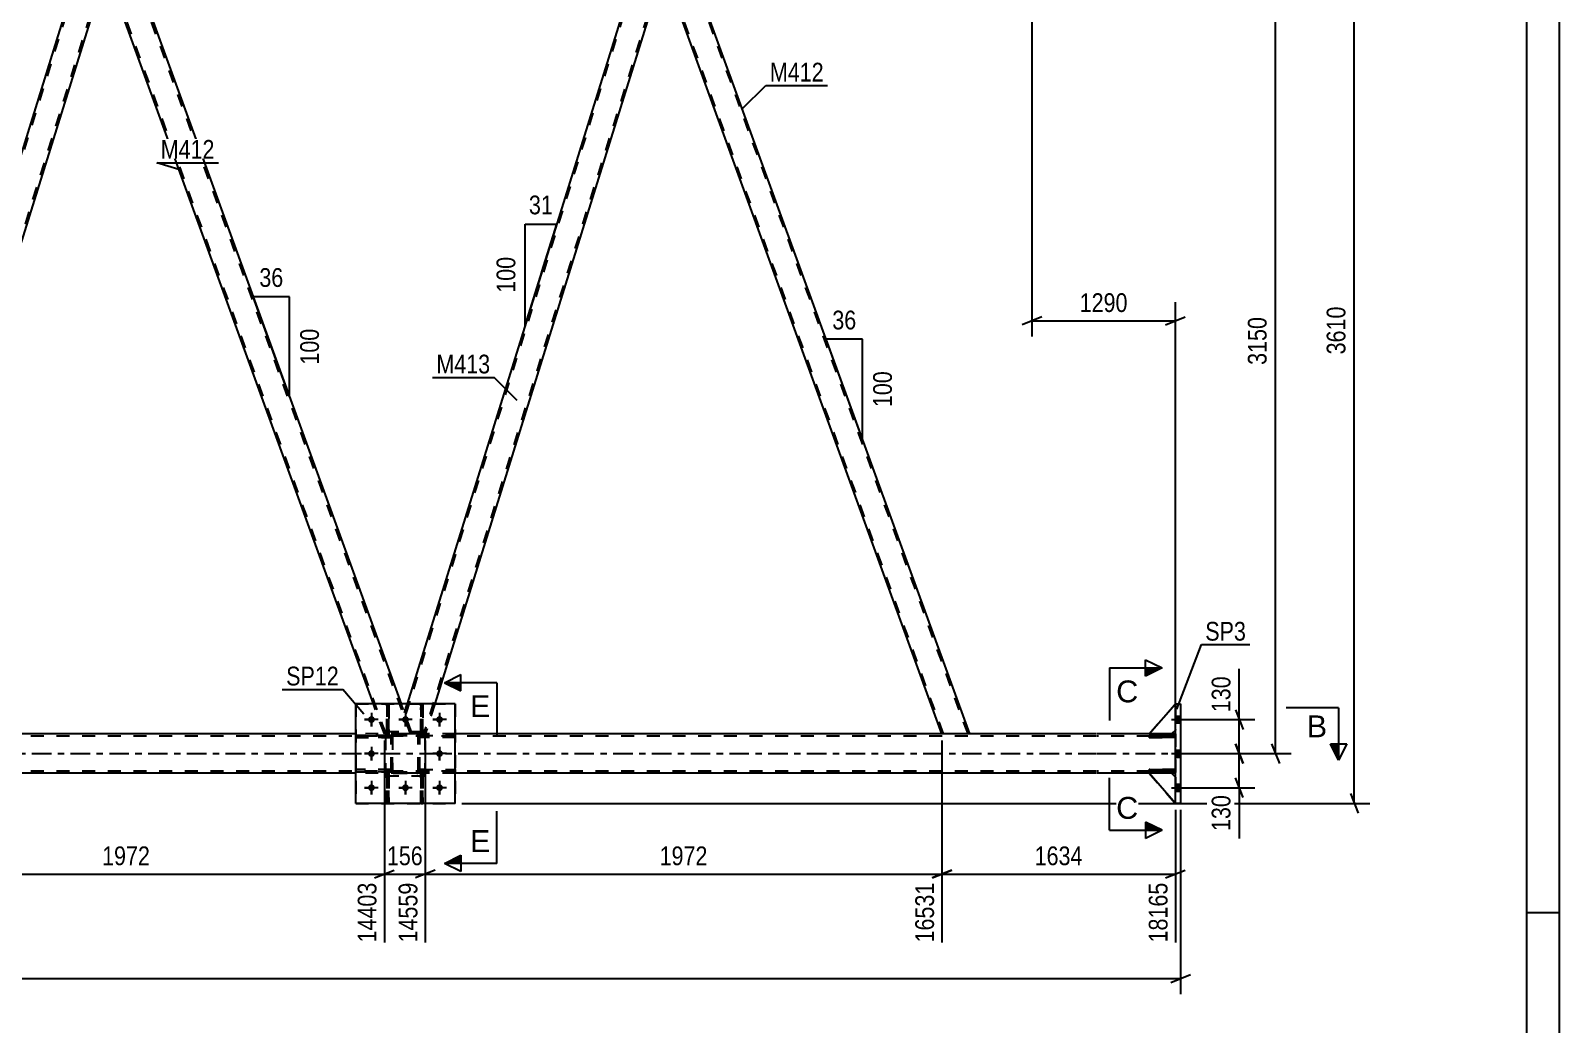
# Model space of a CAD drawing. Header units: millimetres. Extents: x 0 to 841, y 0 to 594.
# Drawn here: x 607.5 to 841, y 281 to 432.6 of the extents above; entities that cross this region are included whole.
import ezdxf

# ---------------------------------------------------------------- set-up
doc = ezdxf.new("R2010")
doc.units = ezdxf.units.MM
doc.linetypes.add('DXK_LINE_DOT2', pattern=[3.9198, 1.9599, -1.9599])
doc.linetypes.add('DXK_LINE_DOT3', pattern=[5.9187, 2.979, -0.9799, 0.9799, -0.9799])
doc.styles.add('Arial', font='ARIAL.TTF', dxfattribs={"height": 0.2})
doc.styles.add('Arial Narrow', font='ARIALN.TTF', dxfattribs={"height": 0.2})

# ---------------------------------------------------------------- blocks, each defined once
blk = doc.blocks.new('Unknown-232924980-1133')
at = {"color": 5, "linetype": 'Continuous'}
for p, q in [((841, 0), (841, 594)), ((836, 5), (836, 589)), ((841, 298), (836, 298))]:
    blk.add_line(p, q, dxfattribs=at)
blk = doc.blocks.new('Part-232924980-2640 - 2334')
at = {"color": 7, "linetype": 'DXK_LINE_DOT2'}
for p, q in [((661.78, 318.88), (661.78, 325.68)), ((661.78, 325.68), (667.78, 325.68)), ((667.78, 318.88), (667.78, 325.68)), ((661.78, 318.88), (667.78, 318.88))]:
    blk.add_line(p, q, dxfattribs=at)
blk = doc.blocks.new('Bolt-232924980-2337 - 2334')
at = {"linetype": 'Continuous'}
for points in [[(783.15, 326.96), (783.15, 328), (782.35, 328), (782.35, 326.96)], [(783.15, 326.96), (783.15, 328), (782.35, 328), (782.35, 326.96)], [(783.15, 326.96), (783.15, 328), (782.35, 328), (782.35, 326.96)], [(783.15, 321.76), (783.15, 322.8), (782.35, 322.8), (782.35, 321.76)], [(783.15, 321.76), (783.15, 322.8), (782.35, 322.8), (782.35, 321.76)], [(783.15, 316.56), (783.15, 317.6), (782.35, 317.6), (782.35, 316.56)], [(783.15, 316.56), (783.15, 317.6), (782.35, 317.6), (782.35, 316.56)], [(783.15, 316.56), (783.15, 317.6), (782.35, 317.6), (782.35, 316.56)]]:
    blk.add_hatch(color=1, dxfattribs=at).paths.add_polyline_path(points)
at = {"color": 1, "linetype": 'Continuous'}
for p, q in [((781.75, 327.48), (785.95, 327.48)), ((781.75, 327.48), (785.95, 327.48)), ((781.75, 327.48), (785.95, 327.48)), ((782.35, 328), (783.15, 328)), ((782.35, 328), (783.15, 328)), ((782.35, 328), (783.15, 328)), ((782.35, 326.96), (783.15, 326.96)), ((782.35, 326.96), (783.15, 326.96)), ((782.35, 326.96), (783.15, 326.96)), ((781.75, 322.28), (785.95, 322.28)), ((781.75, 322.28), (785.95, 322.28)), ((782.35, 322.8), (783.15, 322.8)), ((782.35, 322.8), (783.15, 322.8)), ((782.35, 321.76), (783.15, 321.76)), ((782.35, 321.76), (783.15, 321.76)), ((782.35, 317.6), (783.15, 317.6)), ((782.35, 317.6), (783.15, 317.6)), ((782.35, 317.6), (783.15, 317.6)), ((781.75, 317.08), (785.95, 317.08)), ((781.75, 317.08), (785.95, 317.08)), ((781.75, 317.08), (785.95, 317.08)), ((782.35, 316.56), (783.15, 316.56)), ((782.35, 316.56), (783.15, 316.56)), ((782.35, 316.56), (783.15, 316.56))]:
    blk.add_line(p, q, dxfattribs=at)
blk = doc.blocks.new('Part-232924980-2530 - 2334')
at = {"color": 7, "linetype": 'DXK_LINE_DOT2'}
for p, q in [((782.35, 325.04), (778.35, 325.04)), ((778.35, 325.04), (778.35, 324.72)), ((778.35, 324.72), (782.35, 324.72)), ((781.75, 324.72), (781.75, 325.04)), ((782.35, 324.72), (782.35, 325.04))]:
    blk.add_line(p, q, dxfattribs=at)
blk = doc.blocks.new('Part-232924980-2482 - 2334')
at = {"color": 2, "linetype": 'Continuous'}
for p, q in [((672.38, 329.88), (657.18, 329.88)), ((657.18, 314.68), (657.18, 329.88)), ((672.38, 314.68), (672.38, 329.88)), ((672.38, 314.68), (657.18, 314.68))]:
    blk.add_line(p, q, dxfattribs=at)
blk = doc.blocks.new('Part-232924980-2483 - 2334')
at = {"color": 7, "linetype": 'DXK_LINE_DOT2'}
for p, q in [((657.18, 329.88), (672.38, 329.88)), ((657.18, 329.88), (657.18, 314.68)), ((672.38, 329.88), (672.38, 314.68)), ((657.18, 314.68), (672.38, 314.68))]:
    blk.add_line(p, q, dxfattribs=at)
blk = doc.blocks.new('Part-232924980-2422 - 2334')
at = {"color": 7, "linetype": 'DXK_LINE_DOT2'}
for p, q in [((770.25, 324.96), (98.71, 324.96)), ((672.38, 325.28), (657.18, 325.28)), ((782.35, 324.96), (770.35, 324.96)), ((781.75, 325.28), (778.35, 325.28)), ((782.35, 325.28), (782.35, 319.28)), ((770.25, 319.6), (98.71, 319.6)), ((672.38, 319.28), (657.18, 319.28)), ((782.35, 319.6), (770.35, 319.6)), ((781.75, 319.28), (778.35, 319.28))]:
    blk.add_line(p, q, dxfattribs=at)
at = {"color": 2, "linetype": 'Continuous'}
for p, q in [((657.18, 325.28), (502.11, 325.28)), ((770.25, 325.28), (672.38, 325.28)), ((778.35, 325.28), (770.35, 325.28)), ((782.35, 325.28), (781.75, 325.28)), ((657.18, 319.28), (502.11, 319.28)), ((770.25, 319.28), (672.38, 319.28)), ((778.35, 319.28), (770.35, 319.28)), ((782.35, 319.28), (781.75, 319.28))]:
    blk.add_line(p, q, dxfattribs=at)
at = {"color": 7, "linetype": 'DXK_LINE_DOT3'}
for p, q in [((98.71, 322.28), (770.25, 322.28)), ((770.35, 322.28), (782.35, 322.28))]:
    blk.add_line(p, q, dxfattribs=at)
blk = doc.blocks.new('Part-232924980-2423 - 2334')
at = {"color": 2, "linetype": 'Continuous'}
for p, q in [((778.35, 325.28), (782.35, 329.88)), ((781.75, 325.28), (778.35, 325.28)), ((782.35, 325.88), (781.75, 325.28))]:
    blk.add_line(p, q, dxfattribs=at)
at = {"color": 7, "linetype": 'DXK_LINE_DOT2'}
blk.add_line((782.35, 325.88), (782.35, 329.88), dxfattribs=at)
blk = doc.blocks.new('Part-232924980-2359 - 2334')
at = {"color": 7, "linetype": 'DXK_LINE_DOT2'}
for p, q in [((661.91, 319.52), (661.91, 319.52)), ((661.91, 319.52), (661.91, 318.92)), ((661.91, 314.68), (661.91, 319.52)), ((661.91, 319.52), (662.23, 319.52)), ((661.91, 318.92), (661.91, 314.68)), ((661.91, 318.92), (662.23, 318.92)), ((662.23, 318.92), (662.23, 319.52)), ((662.23, 319.52), (662.23, 314.68)), ((662.23, 314.68), (662.23, 318.92)), ((661.91, 314.68), (662.23, 314.68))]:
    blk.add_line(p, q, dxfattribs=at)
blk = doc.blocks.new('Part-232924980-2361 - 2334')
at = {"color": 7, "linetype": 'DXK_LINE_DOT2'}
for p, q in [((667.43, 319.52), (667.11, 319.52)), ((667.11, 318.92), (667.11, 319.52)), ((667.11, 314.68), (667.11, 319.52)), ((667.43, 318.92), (667.11, 318.92)), ((667.11, 314.68), (667.11, 318.92)), ((667.43, 319.52), (667.43, 319.52)), ((667.43, 319.52), (667.43, 318.92)), ((667.43, 314.68), (667.43, 319.52)), ((667.43, 318.92), (667.43, 314.68)), ((667.43, 314.68), (667.11, 314.68))]:
    blk.add_line(p, q, dxfattribs=at)
blk = doc.blocks.new('Part-232924980-2426 - 2334')
at = {"color": 7, "linetype": 'DXK_LINE_DOT2'}
for p, q in [((667.58, 319.84), (666.98, 319.84)), ((666.98, 319.84), (672.38, 319.84)), ((666.98, 319.52), (666.98, 319.84)), ((666.98, 319.52), (666.98, 319.84)), ((667.58, 319.52), (666.98, 319.52)), ((672.38, 319.52), (666.98, 319.52)), ((667.58, 319.52), (667.58, 319.84)), ((672.38, 319.84), (672.38, 319.52))]:
    blk.add_line(p, q, dxfattribs=at)
blk = doc.blocks.new('Part-232924980-2362 - 2334')
at = {"color": 7, "linetype": 'DXK_LINE_DOT2'}
for p, q in [((662.58, 325.04), (657.18, 325.04)), ((657.18, 325.04), (657.18, 324.72)), ((662.58, 324.72), (657.18, 324.72)), ((661.98, 324.72), (661.98, 325.04)), ((662.58, 324.72), (662.58, 325.04)), ((662.58, 324.72), (662.58, 325.04))]:
    blk.add_line(p, q, dxfattribs=at)
blk = doc.blocks.new('Part-232924980-2427 - 2334')
at = {"color": 7, "linetype": 'DXK_LINE_DOT2'}
for p, q in [((667.58, 325.04), (666.98, 325.04)), ((666.98, 325.04), (672.38, 325.04)), ((666.98, 324.72), (666.98, 325.04)), ((666.98, 324.72), (666.98, 325.04)), ((667.58, 324.72), (666.98, 324.72)), ((672.38, 324.72), (666.98, 324.72)), ((667.58, 324.72), (667.58, 325.04)), ((672.38, 325.04), (672.38, 324.72))]:
    blk.add_line(p, q, dxfattribs=at)
blk = doc.blocks.new('Part-232924980-2363 - 2334')
at = {"color": 7, "linetype": 'DXK_LINE_DOT2'}
for p, q in [((662.58, 319.84), (657.18, 319.84)), ((657.18, 319.84), (657.18, 319.52)), ((662.58, 319.52), (657.18, 319.52)), ((661.98, 319.52), (661.98, 319.84)), ((662.58, 319.52), (662.58, 319.84)), ((662.58, 319.52), (662.58, 319.84))]:
    blk.add_line(p, q, dxfattribs=at)
blk = doc.blocks.new('Part-232924980-2573 - 2334')
at = {"color": 7, "linetype": 'DXK_LINE_DOT2'}
for p, q in [((662.58, 324.8), (662.62, 324.98)), ((662.62, 324.98), (662.58, 324.8)), ((662.58, 319.76), (662.58, 324.8)), ((662.58, 324.8), (662.58, 324.8)), ((662.58, 319.76), (662.58, 324.8)), ((662.82, 324.8), (662.84, 324.89)), ((662.84, 324.89), (662.82, 324.8)), ((662.82, 319.76), (662.82, 324.8)), ((662.82, 324.8), (662.82, 324.8)), ((662.82, 324.8), (662.82, 319.76)), ((662.84, 324.89), (662.89, 324.97)), ((662.89, 324.97), (662.84, 324.89)), ((662.88, 325.24), (663.06, 325.28)), ((663.06, 325.28), (662.88, 325.24)), ((662.89, 324.97), (662.97, 325.02)), ((663.06, 325.04), (662.97, 325.02)), ((663.06, 325.28), (666.5, 325.28)), ((663.06, 325.28), (663.06, 325.28)), ((663.06, 325.28), (666.5, 325.28)), ((663.06, 325.04), (666.5, 325.04)), ((663.06, 325.04), (663.06, 325.04)), ((663.06, 325.04), (666.5, 325.04)), ((666.5, 325.28), (666.5, 325.28)), ((666.5, 325.28), (666.68, 325.24)), ((666.68, 325.24), (666.5, 325.28)), ((666.5, 325.04), (666.5, 325.04)), ((666.5, 325.04), (666.59, 325.02)), ((666.59, 325.02), (666.5, 325.04)), ((666.59, 325.02), (666.67, 324.97)), ((666.67, 324.97), (666.59, 325.02)), ((666.67, 324.97), (666.72, 324.89)), ((666.72, 324.89), (666.67, 324.97)), ((666.72, 324.89), (666.74, 324.8)), ((666.74, 324.8), (666.72, 324.89)), ((666.74, 319.76), (666.74, 324.8)), ((666.74, 324.8), (666.74, 324.8)), ((666.74, 319.76), (666.74, 324.8)), ((666.94, 324.98), (666.98, 324.8)), ((666.98, 324.8), (666.94, 324.98)), ((666.98, 319.76), (666.98, 324.8)), ((666.98, 324.8), (666.98, 324.8)), ((666.98, 319.76), (666.98, 324.8)), ((662.58, 319.76), (662.58, 319.76)), ((662.62, 319.58), (662.58, 319.76)), ((662.58, 319.76), (662.62, 319.58)), ((662.82, 319.76), (662.82, 319.76)), ((662.84, 319.67), (662.82, 319.76)), ((662.82, 319.76), (662.84, 319.67)), ((662.89, 319.59), (662.84, 319.67)), ((662.84, 319.67), (662.89, 319.59)), ((663.06, 319.28), (662.88, 319.32)), ((662.88, 319.32), (663.06, 319.28)), ((662.97, 319.54), (662.89, 319.59)), ((662.89, 319.59), (662.97, 319.54)), ((663.06, 319.52), (662.97, 319.54)), ((662.97, 319.54), (663.06, 319.52)), ((663.06, 319.52), (666.5, 319.52)), ((663.06, 319.52), (663.06, 319.52)), ((663.06, 319.52), (666.5, 319.52)), ((663.06, 319.28), (666.5, 319.28)), ((663.06, 319.28), (663.06, 319.28)), ((666.5, 319.28), (663.06, 319.28)), ((666.59, 319.54), (666.5, 319.52)), ((666.5, 319.52), (666.5, 319.52)), ((666.68, 319.32), (666.5, 319.28)), ((666.5, 319.28), (666.68, 319.32)), ((666.5, 319.28), (666.5, 319.28)), ((666.67, 319.59), (666.59, 319.54)), ((666.72, 319.67), (666.67, 319.59)), ((666.67, 319.59), (666.72, 319.67)), ((666.74, 319.76), (666.72, 319.67)), ((666.72, 319.67), (666.74, 319.76)), ((666.74, 319.76), (666.74, 319.76)), ((666.98, 319.76), (666.94, 319.58)), ((666.94, 319.58), (666.98, 319.76)), ((666.98, 319.76), (666.98, 319.76))]:
    blk.add_line(p, q, dxfattribs=at)
at = {"color": 7, "linetype": 'DXK_LINE_DOT3'}
blk.add_line((664.78, 322.28), (664.78, 322.28), dxfattribs=at)
at = {"color": 7, "linetype": 'DXK_LINE_DOT2'}
for centre, start, end in [((663.06, 324.8), 112.5, 157.5), ((663.06, 324.8), 112.5, 157.5), ((666.5, 324.8), 22.5, 67.5), ((666.5, 324.8), 22.5, 67.5), ((663.06, 319.76), 202.5, 247.5), ((663.06, 319.76), 202.5, 247.5), ((666.5, 319.76), 292.5, 337.5), ((666.5, 319.76), 292.5, 337.5)]:
    blk.add_arc(centre, 0.48, start, end, dxfattribs=at)
blk = doc.blocks.new('Part-232924980-2492 - 2334')
at = {"color": 2, "linetype": 'Continuous'}
for p, q in [((782.35, 314.68), (782.35, 329.88)), ((782.35, 329.88), (783.15, 329.88)), ((783.15, 329.88), (783.15, 314.68)), ((783.15, 314.68), (782.35, 314.68))]:
    blk.add_line(p, q, dxfattribs=at)
blk = doc.blocks.new('Part-232924980-2428 - 2334')
at = {"color": 7, "linetype": 'DXK_LINE_DOT2'}
for p, q in [((666.98, 319.52), (666.98, 319.84)), ((666.98, 319.84), (672.38, 319.84)), ((666.98, 319.52), (666.98, 319.84)), ((672.38, 319.52), (666.98, 319.52)), ((667.58, 319.52), (667.58, 319.84)), ((672.38, 319.84), (672.38, 319.52))]:
    blk.add_line(p, q, dxfattribs=at)
blk = doc.blocks.new('Part-232924980-2364 - 2334')
at = {"color": 7, "linetype": 'DXK_LINE_DOT2'}
for p, q in [((662.23, 325.04), (657.18, 325.04)), ((657.18, 325.04), (657.18, 324.72)), ((657.18, 324.72), (662.58, 324.72)), ((662.58, 325.04), (661.98, 325.04)), ((661.98, 324.72), (661.98, 325.04)), ((661.98, 324.72), (662.58, 324.72)), ((662.58, 324.72), (662.58, 325.04)), ((662.58, 324.72), (662.58, 325.04))]:
    blk.add_line(p, q, dxfattribs=at)
blk = doc.blocks.new('Part-232924980-2365 - 2334')
at = {"color": 7, "linetype": 'DXK_LINE_DOT2'}
for p, q in [((662.58, 319.84), (657.18, 319.84)), ((657.18, 319.84), (657.18, 319.52)), ((657.18, 319.52), (662.58, 319.52)), ((661.98, 319.84), (662.58, 319.84)), ((661.98, 319.52), (661.98, 319.84)), ((661.98, 319.52), (662.58, 319.52)), ((662.58, 319.52), (662.58, 319.84)), ((662.58, 319.52), (662.58, 319.84))]:
    blk.add_line(p, q, dxfattribs=at)
blk = doc.blocks.new('Part-232924980-2394 - 2334')
at = {"color": 7, "linetype": 'DXK_LINE_DOT2'}
for p, q in [((667.11, 319.52), (667.11, 319.52)), ((667.11, 319.52), (667.11, 318.92)), ((667.11, 314.68), (667.11, 319.52)), ((667.11, 319.52), (667.43, 319.52)), ((667.11, 318.92), (667.11, 314.68)), ((667.11, 318.92), (667.43, 318.92)), ((667.43, 318.92), (667.43, 319.52)), ((667.43, 319.52), (667.43, 314.68)), ((667.43, 314.68), (667.43, 318.92)), ((667.11, 314.68), (667.43, 314.68))]:
    blk.add_line(p, q, dxfattribs=at)
blk = doc.blocks.new('Part-232924980-2433 - 2334')
at = {"color": 7, "linetype": 'DXK_LINE_DOT2'}
for p, q in [((701.58, 446.28), (664.76, 328.16)), ((704.06, 442.4), (667.55, 325.28)), ((664.63, 328.53), (665.05, 329.88)), ((669.24, 329.88), (667.8, 325.28)), ((665.81, 325.28), (664.63, 328.53)), ((667.8, 325.28), (665.81, 325.28))]:
    blk.add_line(p, q, dxfattribs=at)
at = {"color": 2, "linetype": 'Continuous'}
for p, q in [((701.33, 446.28), (665.05, 329.88)), ((702.65, 446.28), (701.33, 446.28)), ((702.65, 446.28), (704.19, 442.03)), ((704.19, 442.03), (669.24, 329.88))]:
    blk.add_line(p, q, dxfattribs=at)
blk = doc.blocks.new('Part-232924980-2438 - 2334')
at = {"color": 2, "linetype": 'Continuous'}
for p, q in [((621.77, 446.28), (617.51, 446.28)), ((621.77, 446.28), (664.13, 329.88)), ((659.88, 329.88), (619.06, 442.03))]:
    blk.add_line(p, q, dxfattribs=at)
at = {"color": 7, "linetype": 'DXK_LINE_DOT2'}
for p, q in [((617.51, 446.28), (619.06, 442.03)), ((661.81, 325.28), (617.77, 446.28)), ((665.55, 325.28), (621.51, 446.28)), ((661.55, 325.28), (659.88, 329.88)), ((665.81, 325.28), (664.13, 329.88)), ((665.81, 325.28), (661.55, 325.28))]:
    blk.add_line(p, q, dxfattribs=at)
blk = doc.blocks.new('Part-232924980-2443 - 2334')
at = {"color": 2, "linetype": 'Continuous'}
for p, q in [((616.19, 446.28), (579.49, 328.53)), ((617.51, 446.28), (616.19, 446.28)), ((619.06, 442.03), (617.51, 446.28)), ((619.06, 442.03), (582.67, 325.28)), ((580.68, 325.28), (579.49, 328.53))]:
    blk.add_line(p, q, dxfattribs=at)
at = {"color": 7, "linetype": 'DXK_LINE_DOT2'}
for p, q in [((616.45, 446.28), (579.63, 328.16)), ((618.92, 442.4), (582.42, 325.28)), ((582.67, 325.28), (580.68, 325.28))]:
    blk.add_line(p, q, dxfattribs=at)
blk = doc.blocks.new('Part-232924980-2444 - 2334')
at = {"color": 7, "linetype": 'DXK_LINE_DOT2'}
for p, q in [((781.75, 319.28), (778.35, 319.28)), ((778.35, 319.28), (782.35, 314.68)), ((782.35, 318.68), (781.75, 319.28)), ((782.35, 314.68), (782.35, 318.68))]:
    blk.add_line(p, q, dxfattribs=at)
blk = doc.blocks.new('Part-232924980-2445 - 2334')
at = {"color": 2, "linetype": 'Continuous'}
for p, q in [((781.75, 319.28), (778.35, 319.28)), ((782.35, 314.68), (778.35, 319.28)), ((782.35, 318.68), (781.75, 319.28))]:
    blk.add_line(p, q, dxfattribs=at)
at = {"color": 7, "linetype": 'DXK_LINE_DOT2'}
blk.add_line((782.35, 318.68), (782.35, 314.68), dxfattribs=at)
blk = doc.blocks.new('Part-232924980-2446 - 2334')
at = {"color": 7, "linetype": 'DXK_LINE_DOT2'}
for p, q in [((778.35, 325.28), (782.35, 329.88)), ((782.35, 329.88), (782.35, 325.88)), ((781.75, 325.28), (778.35, 325.28)), ((782.35, 325.88), (781.75, 325.28))]:
    blk.add_line(p, q, dxfattribs=at)
blk = doc.blocks.new('Part-232924980-2527 - 2334')
at = {"color": 7, "linetype": 'DXK_LINE_DOT2'}
for p, q in [((782.35, 319.84), (778.35, 319.84)), ((778.35, 319.84), (778.35, 319.52)), ((778.35, 319.52), (782.35, 319.52)), ((781.75, 319.52), (781.75, 319.84)), ((782.35, 319.52), (782.35, 319.84))]:
    blk.add_line(p, q, dxfattribs=at)
blk = doc.blocks.new('Part-232924980-2545 - 2334')
at = {"color": 7, "linetype": 'DXK_LINE_DOT2'}
for p, q in [((666.98, 324.72), (666.98, 325.04)), ((666.98, 325.04), (672.38, 325.04)), ((666.98, 324.72), (666.98, 325.04)), ((672.38, 324.72), (666.98, 324.72)), ((667.58, 324.72), (667.58, 325.04)), ((672.38, 325.04), (672.38, 324.72))]:
    blk.add_line(p, q, dxfattribs=at)
blk = doc.blocks.new('Part-232924980-2546 - 2334')
at = {"color": 7, "linetype": 'DXK_LINE_DOT2'}
for p, q in [((667.43, 329.88), (667.11, 329.88)), ((667.11, 329.88), (667.11, 325.64)), ((667.43, 325.64), (667.43, 329.88)), ((667.11, 327.48), (667.11, 325.04)), ((667.43, 325.04), (667.43, 327.48)), ((667.43, 325.64), (667.11, 325.64)), ((667.11, 325.64), (667.11, 325.04)), ((667.43, 325.04), (667.11, 325.04)), ((667.43, 325.04), (667.43, 325.64)), ((667.43, 325.04), (667.43, 325.04))]:
    blk.add_line(p, q, dxfattribs=at)
blk = doc.blocks.new('Part-232924980-2547 - 2334')
at = {"color": 2, "linetype": 'Continuous'}
blk.add_line((667.11, 329.88), (667.43, 329.88), dxfattribs=at)
at = {"color": 7, "linetype": 'DXK_LINE_DOT2'}
for p, q in [((667.11, 325.64), (667.11, 329.88)), ((667.11, 325.04), (667.11, 329.31)), ((667.43, 329.88), (667.43, 325.64)), ((667.43, 329.7), (667.43, 325.04)), ((667.11, 325.04), (667.11, 325.64)), ((667.11, 325.64), (667.43, 325.64)), ((667.11, 325.04), (667.11, 325.04)), ((667.43, 325.04), (667.11, 325.04)), ((667.43, 325.64), (667.43, 325.04))]:
    blk.add_line(p, q, dxfattribs=at)
blk = doc.blocks.new('Part-232924980-2572 - 2334')
at = {"color": 2, "linetype": 'Continuous'}
for p, q in [((702.65, 446.28), (706.9, 446.28)), ((750.94, 325.28), (706.9, 446.28)), ((746.69, 325.28), (704.19, 442.03))]:
    blk.add_line(p, q, dxfattribs=at)
at = {"color": 7, "linetype": 'DXK_LINE_DOT2'}
for p, q in [((704.19, 442.03), (702.65, 446.28)), ((746.94, 325.28), (702.9, 446.28)), ((750.69, 325.28), (706.65, 446.28)), ((750.94, 325.28), (746.69, 325.28))]:
    blk.add_line(p, q, dxfattribs=at)
blk = doc.blocks.new('Part-232924980-2574 - 2334')
at = {"color": 7, "linetype": 'DXK_LINE_DOT2'}
for p, q in [((661.78, 318.88), (661.78, 325.68)), ((661.78, 325.68), (667.78, 325.68)), ((667.78, 318.88), (667.78, 325.68)), ((661.78, 318.88), (667.78, 318.88))]:
    blk.add_line(p, q, dxfattribs=at)
blk = doc.blocks.new('Part-232924980-2600 - 2334')
at = {"color": 7, "linetype": 'DXK_LINE_DOT2'}
for p, q in [((662.23, 319.52), (661.91, 319.52)), ((661.91, 318.92), (661.91, 319.52)), ((661.91, 314.68), (661.91, 319.52)), ((662.23, 318.92), (661.91, 318.92)), ((661.91, 314.68), (661.91, 318.92)), ((662.23, 319.52), (662.23, 319.52)), ((662.23, 319.52), (662.23, 318.92)), ((662.23, 314.68), (662.23, 319.52)), ((662.23, 318.92), (662.23, 314.68)), ((662.23, 314.68), (661.91, 314.68))]:
    blk.add_line(p, q, dxfattribs=at)
blk = doc.blocks.new('Bolt-232924980-2607 - 2334')
at = {"color": 1, "linetype": 'Continuous'}
for p, q in [((658.54, 327.48), (659.23, 327.48)), ((659.58, 328.52), (659.58, 327.83)), ((659.58, 326.44), (659.58, 327.13)), ((660.62, 327.48), (659.93, 327.48)), ((663.74, 327.48), (664.43, 327.48)), ((664.78, 328.52), (664.78, 327.83)), ((664.78, 326.44), (664.78, 327.13)), ((665.82, 327.48), (665.13, 327.48)), ((668.94, 327.48), (669.63, 327.48)), ((669.98, 328.52), (669.98, 327.83)), ((669.98, 326.44), (669.98, 327.13)), ((671.02, 327.48), (670.33, 327.48)), ((658.54, 322.28), (659.23, 322.28)), ((659.58, 323.32), (659.58, 322.63)), ((660.62, 322.28), (659.93, 322.28)), ((668.94, 322.28), (669.63, 322.28)), ((669.98, 323.32), (669.98, 322.63)), ((671.02, 322.28), (670.33, 322.28)), ((659.58, 321.24), (659.58, 321.93)), ((669.98, 321.24), (669.98, 321.93)), ((659.58, 318.12), (659.58, 317.43)), ((664.78, 318.12), (664.78, 317.43)), ((669.98, 318.12), (669.98, 317.43)), ((658.54, 317.08), (659.23, 317.08)), ((659.58, 316.04), (659.58, 316.73)), ((660.62, 317.08), (659.93, 317.08)), ((663.74, 317.08), (664.43, 317.08)), ((664.78, 316.04), (664.78, 316.73)), ((665.82, 317.08), (665.13, 317.08)), ((668.94, 317.08), (669.63, 317.08)), ((669.98, 316.04), (669.98, 316.73)), ((671.02, 317.08), (670.33, 317.08))]:
    blk.add_line(p, q, dxfattribs=at)
blk = doc.blocks.new('Bolt-232924980-2608 - 2334')
at = {"linetype": 'Continuous'}
for points in [[(660.1, 327.48, -1), (659.06, 327.48, -1)], [(665.3, 327.48, -1), (664.26, 327.48, -1)], [(670.5, 327.48, -1), (669.46, 327.48, -1)], [(660.1, 322.28, -1), (659.06, 322.28, -1)], [(670.5, 322.28, -1), (669.46, 322.28, -1)], [(660.1, 317.08, -1), (659.06, 317.08, -1)], [(665.3, 317.08, -1), (664.26, 317.08, -1)], [(670.5, 317.08, -1), (669.46, 317.08, -1)]]:
    blk.add_hatch(color=1, dxfattribs=at).paths.add_polyline_path(points)
at = {"color": 1, "linetype": 'Continuous'}
for p, q in [((660.62, 327.48), (658.54, 327.48)), ((659.58, 328.52), (659.58, 326.44)), ((665.82, 327.48), (663.74, 327.48)), ((664.78, 328.52), (664.78, 326.44)), ((671.02, 327.48), (668.94, 327.48)), ((669.98, 328.52), (669.98, 326.44)), ((660.62, 322.28), (658.54, 322.28)), ((659.58, 323.32), (659.58, 321.24)), ((671.02, 322.28), (668.94, 322.28)), ((669.98, 323.32), (669.98, 321.24)), ((659.58, 318.12), (659.58, 316.04)), ((664.78, 318.12), (664.78, 316.04)), ((669.98, 318.12), (669.98, 316.04)), ((660.62, 317.08), (658.54, 317.08)), ((665.82, 317.08), (663.74, 317.08)), ((671.02, 317.08), (668.94, 317.08))]:
    blk.add_line(p, q, dxfattribs=at)
blk = doc.blocks.new('Part-232924980-2611 - 2334')
at = {"color": 7, "linetype": 'DXK_LINE_DOT2'}
for p, q in [((662.23, 329.88), (661.91, 329.88)), ((661.91, 329.88), (661.91, 325.64)), ((662.23, 325.64), (662.23, 329.88)), ((661.91, 327.48), (661.91, 325.04)), ((662.23, 325.04), (662.23, 327.48)), ((662.23, 325.64), (661.91, 325.64)), ((661.91, 325.64), (661.91, 325.04)), ((662.23, 325.04), (661.91, 325.04)), ((662.23, 325.04), (662.23, 325.64)), ((662.23, 325.04), (662.23, 325.04))]:
    blk.add_line(p, q, dxfattribs=at)
blk = doc.blocks.new('Part-232924980-2630 - 2334')
at = {"color": 2, "linetype": 'Continuous'}
blk.add_line((661.91, 329.88), (662.23, 329.88), dxfattribs=at)
at = {"color": 7, "linetype": 'DXK_LINE_DOT2'}
for p, q in [((661.91, 325.64), (661.91, 329.88)), ((661.91, 329.88), (661.91, 325.04)), ((662.23, 329.88), (662.23, 325.64)), ((662.23, 329.58), (662.23, 325.04)), ((661.91, 325.04), (661.91, 325.64)), ((661.91, 325.64), (662.23, 325.64)), ((661.91, 325.04), (661.91, 325.04)), ((662.23, 325.04), (661.91, 325.04)), ((662.23, 325.64), (662.23, 325.04))]:
    blk.add_line(p, q, dxfattribs=at)
blk = doc.blocks.new('Part-232924980-2638 - 2334')
at = {"color": 2, "linetype": 'Continuous'}
for p, q in [((778.35, 319.52), (778.35, 319.84)), ((778.35, 319.84), (782.35, 319.84)), ((782.35, 319.52), (778.35, 319.52)), ((782.35, 319.84), (782.35, 319.52))]:
    blk.add_line(p, q, dxfattribs=at)
at = {"color": 7, "linetype": 'DXK_LINE_DOT2'}
blk.add_line((781.75, 319.52), (781.75, 319.84), dxfattribs=at)
blk = doc.blocks.new('Part-232924980-2639 - 2334')
at = {"color": 2, "linetype": 'Continuous'}
for p, q in [((778.35, 324.72), (778.35, 325.04)), ((778.35, 325.04), (782.35, 325.04)), ((782.35, 324.72), (778.35, 324.72)), ((782.35, 325.04), (782.35, 324.72))]:
    blk.add_line(p, q, dxfattribs=at)
at = {"color": 7, "linetype": 'DXK_LINE_DOT2'}
blk.add_line((781.75, 324.72), (781.75, 325.04), dxfattribs=at)
blk = doc.blocks.new('Part-232924980-2641 - 2334')
at = {"color": 7, "linetype": 'DXK_LINE_DOT2'}
for p, q in [((662.58, 324.8), (662.62, 324.98)), ((662.62, 324.98), (662.58, 324.8)), ((662.58, 319.76), (662.58, 324.8)), ((662.58, 324.8), (662.58, 324.8)), ((662.58, 319.76), (662.58, 324.8)), ((662.82, 324.8), (662.84, 324.89)), ((662.84, 324.89), (662.82, 324.8)), ((662.82, 319.76), (662.82, 324.8)), ((662.82, 324.8), (662.82, 324.8)), ((662.82, 324.8), (662.82, 319.76)), ((662.84, 324.89), (662.89, 324.97)), ((662.89, 324.97), (662.84, 324.89)), ((662.88, 325.24), (663.06, 325.28)), ((663.06, 325.28), (662.88, 325.24)), ((662.89, 324.97), (662.97, 325.02)), ((663.06, 325.04), (662.97, 325.02)), ((663.06, 325.28), (666.5, 325.28)), ((663.06, 325.28), (663.06, 325.28)), ((663.06, 325.28), (666.5, 325.28)), ((663.06, 325.04), (666.5, 325.04)), ((663.06, 325.04), (663.06, 325.04)), ((663.06, 325.04), (666.5, 325.04)), ((666.5, 325.28), (666.5, 325.28)), ((666.5, 325.28), (666.68, 325.24)), ((666.68, 325.24), (666.5, 325.28)), ((666.5, 325.04), (666.5, 325.04)), ((666.5, 325.04), (666.59, 325.02)), ((666.59, 325.02), (666.5, 325.04)), ((666.59, 325.02), (666.67, 324.97)), ((666.67, 324.97), (666.59, 325.02)), ((666.67, 324.97), (666.72, 324.89)), ((666.72, 324.89), (666.67, 324.97)), ((666.72, 324.89), (666.74, 324.8)), ((666.74, 324.8), (666.72, 324.89)), ((666.74, 319.76), (666.74, 324.8)), ((666.74, 324.8), (666.74, 324.8)), ((666.74, 319.76), (666.74, 324.8)), ((666.94, 324.98), (666.98, 324.8)), ((666.98, 324.8), (666.94, 324.98)), ((666.98, 319.76), (666.98, 324.8)), ((666.98, 324.8), (666.98, 324.8)), ((666.98, 319.76), (666.98, 324.8)), ((662.58, 319.76), (662.58, 319.76)), ((662.62, 319.58), (662.58, 319.76)), ((662.58, 319.76), (662.62, 319.58)), ((662.82, 319.76), (662.82, 319.76)), ((662.84, 319.67), (662.82, 319.76)), ((662.82, 319.76), (662.84, 319.67)), ((662.89, 319.59), (662.84, 319.67)), ((662.84, 319.67), (662.89, 319.59)), ((663.06, 319.28), (662.88, 319.32)), ((662.88, 319.32), (663.06, 319.28)), ((662.97, 319.54), (662.89, 319.59)), ((662.89, 319.59), (662.97, 319.54)), ((663.06, 319.52), (662.97, 319.54)), ((662.97, 319.54), (663.06, 319.52)), ((663.06, 319.52), (666.5, 319.52)), ((663.06, 319.52), (663.06, 319.52)), ((663.06, 319.52), (666.5, 319.52)), ((663.06, 319.28), (666.5, 319.28)), ((663.06, 319.28), (663.06, 319.28)), ((666.5, 319.28), (663.06, 319.28)), ((666.59, 319.54), (666.5, 319.52)), ((666.5, 319.52), (666.5, 319.52)), ((666.68, 319.32), (666.5, 319.28)), ((666.5, 319.28), (666.68, 319.32)), ((666.5, 319.28), (666.5, 319.28)), ((666.67, 319.59), (666.59, 319.54)), ((666.72, 319.67), (666.67, 319.59)), ((666.67, 319.59), (666.72, 319.67)), ((666.74, 319.76), (666.72, 319.67)), ((666.72, 319.67), (666.74, 319.76)), ((666.74, 319.76), (666.74, 319.76)), ((666.98, 319.76), (666.94, 319.58)), ((666.94, 319.58), (666.98, 319.76)), ((666.98, 319.76), (666.98, 319.76))]:
    blk.add_line(p, q, dxfattribs=at)
at = {"color": 7, "linetype": 'DXK_LINE_DOT3'}
blk.add_line((664.78, 322.28), (664.78, 322.28), dxfattribs=at)
at = {"color": 7, "linetype": 'DXK_LINE_DOT2'}
for centre, start, end in [((663.06, 324.8), 112.5, 157.5), ((663.06, 324.8), 112.5, 157.5), ((666.5, 324.8), 22.5, 67.5), ((666.5, 324.8), 22.5, 67.5), ((663.06, 319.76), 202.5, 247.5), ((663.06, 319.76), 202.5, 247.5), ((666.5, 319.76), 292.5, 337.5), ((666.5, 319.76), 292.5, 337.5)]:
    blk.add_arc(centre, 0.48, start, end, dxfattribs=at)
blk = doc.blocks.new('StraightDimension-232924980-36640 - 2334')
at = {"color": 7, "linetype": 'Continuous'}
for p, q in [((810.27, 457.58), (809.07, 460.58)), ((759.53, 459.08), (812.07, 459.08)), ((809.67, 314.68), (809.67, 459.08)), ((809.07, 316.18), (810.27, 313.18)), ((673.38, 314.68), (812.07, 314.68))]:
    blk.add_line(p, q, dxfattribs=at)
at = {"color": 0}
blk.add_wipeout([(808.92, 391.14), (804.72, 391.14), (804.72, 382.62), (808.92, 382.62)], dxfattribs=at)
at = {"color": 3, "style": 'Arial Narrow'}
blk.add_text('3610', height=2.863, rotation=90.0002, dxfattribs=at).set_placement((808.32, 383.22))
blk = doc.blocks.new('StraightDimension-232924980-9369 - 2334')
at = {"color": 7, "linetype": 'Continuous'}
for p, q in [((760.45, 445.28), (760.45, 385.94)), ((782.35, 326.28), (782.35, 391.19)), ((761.95, 388.94), (758.95, 387.74)), ((760.45, 388.34), (782.35, 388.34)), ((780.85, 387.74), (783.85, 388.94))]:
    blk.add_line(p, q, dxfattribs=at)
at = {"color": 0}
blk.add_wipeout([(775.66, 389.09), (775.66, 393.29), (767.14, 393.29), (767.14, 389.09)], dxfattribs=at)
at = {"color": 3, "style": 'Arial Narrow'}
blk.add_text('1290', height=2.863, dxfattribs=at).set_placement((767.74, 389.69))
blk = doc.blocks.new('AngleDimension-232924980-10606 - 2334')
at = {"color": 7, "linetype": 'Continuous'}
for p, q in [((734.05, 371.69), (729.02, 385.53)), ((734.56, 385.53), (729.02, 385.53)), ((734.56, 370.3), (729.02, 385.53)), ((734.56, 370.3), (734.56, 385.53))]:
    blk.add_line(p, q, dxfattribs=at)
at = {"color": 0}
for points in [[(734.21, 386.43), (734.21, 390.63), (729.36, 390.63), (729.36, 386.43)], [(739.66, 381.26), (735.46, 381.26), (735.46, 374.57), (739.66, 374.57)]]:
    blk.add_wipeout(points, dxfattribs=at)
at = {"color": 3, "style": 'Arial Narrow'}
blk.add_text('36', height=2.863, dxfattribs=at).set_placement((729.96, 387.03))
blk.add_text('100', height=2.863, rotation=90.0002, dxfattribs=at).set_placement((739.06, 375.17))
blk = doc.blocks.new('AngleDimension-232924980-10592 - 2334')
at = {"color": 7, "linetype": 'Continuous'}
for p, q in [((683.05, 403.1), (687.87, 403.1)), ((683.05, 387.63), (687.87, 403.1)), ((683.05, 387.63), (683.05, 403.1)), ((685.6, 395.82), (687.87, 403.1))]:
    blk.add_line(p, q, dxfattribs=at)
at = {"color": 0}
for points in [[(687.89, 404), (687.89, 408.2), (683.03, 408.2), (683.03, 404)], [(682.15, 398.71), (677.95, 398.71), (677.95, 392.03), (682.15, 392.03)]]:
    blk.add_wipeout(points, dxfattribs=at)
at = {"color": 3, "style": 'Arial Narrow'}
blk.add_text('31', height=2.863, dxfattribs=at).set_placement((683.63, 404.6))
blk.add_text('100', height=2.863, rotation=90.0002, dxfattribs=at).set_placement((681.55, 392.63))
blk = doc.blocks.new('StraightDimension-232924980-36571 - 2334')
at = {"color": 7, "linetype": 'Continuous'}
for p, q in [((785.42, 322.28), (794.51, 322.28)), ((791.51, 323.78), (792.71, 320.78)), ((792.11, 317.08), (792.11, 322.28)), ((792.71, 315.58), (791.51, 318.58)), ((785.95, 317.08), (794.51, 317.08))]:
    blk.add_line(p, q, dxfattribs=at)
at = {"color": 0}
blk.add_wipeout([(791.36, 316.55), (787.16, 316.55), (787.16, 309.87), (791.36, 309.87)], dxfattribs=at)
at = {"color": 7, "linetype": 'Continuous'}
blk.add_line((792.11, 317.08), (792.11, 309.34), dxfattribs=at)
blk.add_line((792.11, 317.08), (792.11, 309.34), dxfattribs=at)
at = {"color": 3, "style": 'Arial Narrow'}
blk.add_text('130', height=2.863, rotation=90.0002, dxfattribs=at).set_placement((790.76, 310.47))
blk = doc.blocks.new('StraightDimension-232924980-9588 - 2334')
at = {"color": 7, "linetype": 'Continuous'}
for p, q in [((661.55, 324.28), (661.55, 293.46)), ((667.8, 324.28), (667.8, 293.46)), ((660.05, 303.3), (663.05, 304.5)), ((661.55, 303.9), (667.8, 303.9)), ((669.3, 304.5), (666.3, 303.3))]:
    blk.add_line(p, q, dxfattribs=at)
at = {"color": 0}
blk.add_wipeout([(668.02, 304.65), (668.02, 308.85), (661.34, 308.85), (661.34, 304.65)], dxfattribs=at)
at = {"color": 0, "linetype": 'Continuous'}
blk.add_wipeout([(667.2, 303.2), (663, 303.2), (663, 292.86), (667.2, 292.86)], dxfattribs=at)
at = {"color": 3, "style": 'Arial Narrow'}
blk.add_text('156', height=2.863, dxfattribs=at).set_placement((661.94, 305.25))
at = {"color": 3, "linetype": 'Continuous', "style": 'Arial Narrow'}
blk.add_text('14559', height=2.863, rotation=90.0002, dxfattribs=at).set_placement((666.6, 293.46))
blk = doc.blocks.new('StraightDimension-232924980-9280 - 2334')
at = {"color": 7, "linetype": 'Continuous'}
for p, q in [((783.15, 313.68), (783.15, 285.57)), ((48.22, 287.97), (783.15, 287.97)), ((781.65, 287.37), (784.65, 288.57))]:
    blk.add_line(p, q, dxfattribs=at)
blk = doc.blocks.new('StraightDimension-232924980-9352 - 2334')
at = {"color": 7, "linetype": 'Continuous'}
for p, q in [((761.45, 448.28), (800.03, 448.28)), ((798.23, 446.78), (797.03, 449.78)), ((797.63, 322.28), (797.63, 448.28)), ((784.15, 322.28), (800.03, 322.28)), ((797.03, 323.78), (798.23, 320.78))]:
    blk.add_line(p, q, dxfattribs=at)
at = {"color": 0}
blk.add_wipeout([(796.88, 389.53), (792.68, 389.53), (792.68, 381.02), (796.88, 381.02)], dxfattribs=at)
at = {"color": 3, "style": 'Arial Narrow'}
blk.add_text('3150', height=2.863, rotation=90.0002, dxfattribs=at).set_placement((796.28, 381.62))
blk = doc.blocks.new('StraightDimension-232924980-9586 - 2334')
at = {"color": 7, "linetype": 'Continuous'}
for p, q in [((746.69, 324.28), (746.69, 293.46)), ((782.35, 313.68), (782.35, 293.46)), ((748.19, 304.5), (745.19, 303.3)), ((746.69, 303.9), (782.35, 303.9)), ((780.85, 303.3), (783.85, 304.5))]:
    blk.add_line(p, q, dxfattribs=at)
at = {"color": 0}
blk.add_wipeout([(768.78, 304.65), (768.78, 308.85), (760.26, 308.85), (760.26, 304.65)], dxfattribs=at)
at = {"color": 0, "linetype": 'Continuous'}
blk.add_wipeout([(781.75, 303.2), (777.55, 303.2), (777.55, 292.86), (781.75, 292.86)], dxfattribs=at)
at = {"color": 3, "style": 'Arial Narrow'}
blk.add_text('1634', height=2.863, dxfattribs=at).set_placement((760.86, 305.25))
at = {"color": 3, "linetype": 'Continuous', "style": 'Arial Narrow'}
blk.add_text('18165', height=2.863, rotation=90.0002, dxfattribs=at).set_placement((781.15, 293.46))
blk = doc.blocks.new('StraightDimension-232924980-9587 - 2334')
at = {"color": 7, "linetype": 'Continuous'}
for p, q in [((667.8, 324.28), (667.8, 293.46)), ((746.69, 324.28), (746.69, 293.46)), ((669.3, 304.5), (666.3, 303.3)), ((667.8, 303.9), (746.69, 303.9)), ((745.19, 303.3), (748.19, 304.5))]:
    blk.add_line(p, q, dxfattribs=at)
at = {"color": 0}
blk.add_wipeout([(711.5, 304.65), (711.5, 308.85), (702.99, 308.85), (702.99, 304.65)], dxfattribs=at)
at = {"color": 0, "linetype": 'Continuous'}
blk.add_wipeout([(746.09, 303.2), (741.89, 303.2), (741.89, 292.86), (746.09, 292.86)], dxfattribs=at)
at = {"color": 3, "style": 'Arial Narrow'}
blk.add_text('1972', height=2.863, dxfattribs=at).set_placement((703.59, 305.25))
at = {"color": 3, "linetype": 'Continuous', "style": 'Arial Narrow'}
blk.add_text('16531', height=2.863, rotation=90.0002, dxfattribs=at).set_placement((745.49, 293.46))
blk = doc.blocks.new('StraightDimension-232924980-9589 - 2334')
at = {"color": 7, "linetype": 'Continuous'}
for p, q in [((582.67, 324.28), (582.67, 293.46)), ((661.55, 324.28), (661.55, 293.46)), ((584.17, 304.5), (581.17, 303.3)), ((582.67, 303.9), (661.55, 303.9)), ((660.05, 303.3), (663.05, 304.5))]:
    blk.add_line(p, q, dxfattribs=at)
at = {"color": 0}
blk.add_wipeout([(626.37, 304.65), (626.37, 308.85), (617.85, 308.85), (617.85, 304.65)], dxfattribs=at)
at = {"color": 0, "linetype": 'Continuous'}
blk.add_wipeout([(660.95, 303.2), (656.75, 303.2), (656.75, 292.86), (660.95, 292.86)], dxfattribs=at)
at = {"color": 3, "style": 'Arial Narrow'}
blk.add_text('1972', height=2.863, dxfattribs=at).set_placement((618.45, 305.25))
at = {"color": 3, "linetype": 'Continuous', "style": 'Arial Narrow'}
blk.add_text('14403', height=2.863, rotation=90.0002, dxfattribs=at).set_placement((660.35, 293.46))
blk = doc.blocks.new('AngleDimension-232924980-10575 - 2334')
at = {"color": 7, "linetype": 'Continuous'}
for p, q in [((644.98, 382.51), (641.52, 392.02)), ((647.06, 392.02), (641.52, 392.02)), ((647.06, 376.79), (641.52, 392.02)), ((647.06, 376.79), (647.06, 392.02))]:
    blk.add_line(p, q, dxfattribs=at)
at = {"color": 0}
for points in [[(646.72, 392.92), (646.72, 397.12), (641.86, 397.12), (641.86, 392.92)], [(652.16, 387.75), (647.96, 387.75), (647.96, 381.06), (652.16, 381.06)]]:
    blk.add_wipeout(points, dxfattribs=at)
at = {"color": 3, "style": 'Arial Narrow'}
blk.add_text('36', height=2.863, dxfattribs=at).set_placement((642.46, 393.52))
blk.add_text('100', height=2.863, rotation=90.0002, dxfattribs=at).set_placement((651.56, 381.66))
blk = doc.blocks.new('StraightDimension-232924980-36570 - 2334')
at = {"color": 7, "linetype": 'Continuous'}
for p, q in [((785.95, 327.48), (794.51, 327.48)), ((791.51, 328.98), (792.71, 325.98)), ((792.11, 322.28), (792.11, 327.48)), ((785.42, 322.28), (794.51, 322.28)), ((792.71, 320.78), (791.51, 323.78))]:
    blk.add_line(p, q, dxfattribs=at)
at = {"color": 0}
blk.add_wipeout([(791.36, 334.69), (787.16, 334.69), (787.16, 328), (791.36, 328)], dxfattribs=at)
at = {"color": 7, "linetype": 'Continuous'}
blk.add_line((792.11, 327.48), (792.11, 335.21), dxfattribs=at)
blk.add_line((792.11, 327.48), (792.11, 335.21), dxfattribs=at)
at = {"color": 3, "style": 'Arial Narrow'}
blk.add_text('130', height=2.863, rotation=90.0002, dxfattribs=at).set_placement((790.76, 328.6))
blk = doc.blocks.new('Mark-232924980-9436 - 2334')
at = {"color": 0}
blk.add_wipeout([(677.72, 380.31), (677.72, 383.31), (669.5, 383.31), (669.5, 380.31)], dxfattribs=at)
blk.add_wipeout([(677.72, 380.31), (677.72, 383.31), (669.5, 383.31), (669.5, 380.31)], dxfattribs=at)
at = {"color": 30, "linetype": 'Continuous'}
for p in [(668.9, 379.71), (681.85, 376.18)]:
    blk.add_line(p, (678.32, 379.71), dxfattribs=at)
at = {"color": 3, "style": 'Arial Narrow'}
blk.add_text('M413', height=2.863, dxfattribs=at).set_placement((669.5, 380.31))
blk = doc.blocks.new('Mark-232924980-9439 - 2334')
at = {"color": 0}
blk.add_wipeout([(635.62, 413.08), (635.62, 416.08), (627.4, 416.08), (627.4, 413.08)], dxfattribs=at)
blk.add_wipeout([(635.62, 413.08), (635.62, 416.08), (627.4, 416.08), (627.4, 413.08)], dxfattribs=at)
at = {"color": 30, "linetype": 'Continuous'}
for p, q in [((630.18, 411.46), (626.8, 412.48)), ((626.8, 412.48), (636.22, 412.48))]:
    blk.add_line(p, q, dxfattribs=at)
at = {"color": 3, "style": 'Arial Narrow'}
blk.add_text('M412', height=2.863, dxfattribs=at).set_placement((627.4, 413.08))
blk = doc.blocks.new('Mark-232924980-9463 - 2334')
at = {"color": 0}
blk.add_wipeout([(654.6, 332.69), (654.6, 335.69), (646.56, 335.69), (646.56, 332.69)], dxfattribs=at)
blk.add_wipeout([(654.6, 332.69), (654.6, 335.69), (646.56, 335.69), (646.56, 332.69)], dxfattribs=at)
at = {"color": 30, "linetype": 'Continuous'}
for p in [(645.96, 332.09), (658.41, 328.28)]:
    blk.add_line(p, (655.2, 332.09), dxfattribs=at)
at = {"color": 3, "style": 'Arial Narrow'}
blk.add_text('SP12', height=2.863, dxfattribs=at).set_placement((646.56, 332.69))
blk = doc.blocks.new('Mark-232924980-9466 - 2334')
at = {"color": 0}
blk.add_wipeout([(793.13, 339.53), (793.13, 342.53), (786.92, 342.53), (786.92, 339.53)], dxfattribs=at)
blk.add_wipeout([(793.13, 339.53), (793.13, 342.53), (786.92, 342.53), (786.92, 339.53)], dxfattribs=at)
at = {"color": 30, "linetype": 'Continuous'}
for p, q in [((782.59, 329.07), (786.32, 338.93)), ((786.32, 338.93), (793.73, 338.93))]:
    blk.add_line(p, q, dxfattribs=at)
at = {"color": 3, "style": 'Arial Narrow'}
blk.add_text('SP3', height=2.863, dxfattribs=at).set_placement((786.92, 339.53))
blk = doc.blocks.new('Mark-232924980-9493 - 2334')
at = {"color": 0}
blk.add_wipeout([(728.65, 424.87), (728.65, 427.87), (720.43, 427.87), (720.43, 424.87)], dxfattribs=at)
blk.add_wipeout([(728.65, 424.87), (728.65, 427.87), (720.43, 427.87), (720.43, 424.87)], dxfattribs=at)
at = {"color": 30, "linetype": 'Continuous'}
for p, q in [((716.21, 420.7), (719.83, 424.27)), ((719.83, 424.27), (729.25, 424.27))]:
    blk.add_line(p, q, dxfattribs=at)
at = {"color": 3, "style": 'Arial Narrow'}
blk.add_text('M412', height=2.863, dxfattribs=at).set_placement((720.43, 424.87))
blk = doc.blocks.new('SectionMark-232924980-12131 - 2334')
at = {"color": 6, "linetype": 'Continuous'}
for p in [(807.27, 329.28), (808.52, 323.78)]:
    blk.add_line(p, (807.27, 321.28), dxfattribs=at)
at = {"color": 0, "linetype": 'Continuous'}
blk.add_wipeout([(805.52, 324.78), (805.52, 328.28), (802.41, 328.28), (802.41, 324.78)], dxfattribs=at)
at = {"linetype": 'Continuous'}
blk.add_hatch(color=6, dxfattribs=at).paths.add_polyline_path([(806.02, 323.78), (807.27, 323.78), (807.27, 321.28)])
at = {"color": 6, "linetype": 'Continuous'}
for p, q in [((807.27, 329.28), (799.27, 329.28)), ((806.02, 323.78), (808.52, 323.78)), ((807.27, 321.28), (806.02, 323.78))]:
    blk.add_line(p, q, dxfattribs=at)
at = {"color": 3, "linetype": 'Continuous', "style": 'Arial'}
blk.add_text('B', height=3.34, dxfattribs=at).set_placement((802.41, 324.78))
blk = doc.blocks.new('SectionMark-232924980-16943 - 2334')
at = {"color": 6, "linetype": 'Continuous'}
for p, q in [((777.81, 336.61), (780.31, 335.36)), ((772.31, 335.36), (780.31, 335.36)), ((772.31, 310.58), (780.31, 310.58)), ((780.31, 310.58), (777.81, 309.33))]:
    blk.add_line(p, q, dxfattribs=at)
at = {"color": 0, "linetype": 'Continuous'}
for points in [[(776.68, 330.11), (776.68, 333.61), (773.31, 333.61), (773.31, 330.11)], [(776.68, 312.33), (776.68, 315.83), (773.31, 315.83), (773.31, 312.33)]]:
    blk.add_wipeout(points, dxfattribs=at)
at = {"linetype": 'Continuous'}
for points in [[(777.81, 334.11), (777.81, 335.36), (780.31, 335.36)], [(777.81, 310.58), (777.81, 311.83), (780.31, 310.58)]]:
    blk.add_hatch(color=6, dxfattribs=at).paths.add_polyline_path(points)
at = {"color": 6, "linetype": 'Continuous'}
for p, q in [((777.81, 334.11), (777.81, 336.61)), ((772.31, 335.36), (772.31, 327.36)), ((780.31, 335.36), (777.81, 334.11)), ((772.31, 310.58), (772.31, 318.58)), ((780.31, 310.58), (777.81, 311.83)), ((777.81, 311.83), (777.81, 309.33))]:
    blk.add_line(p, q, dxfattribs=at)
at = {"color": 3, "linetype": 'Continuous', "style": 'Arial'}
for p in [(773.31, 330.11), (773.31, 312.33)]:
    blk.add_text('C', height=3.34, dxfattribs=at).set_placement(p)
blk = doc.blocks.new('SectionMark-232924980-22520 - 2334')
at = {"linetype": 'Continuous'}
for points in [[(673.24, 333.1), (673.24, 331.85), (670.74, 333.1)], [(673.24, 306.77), (673.24, 305.52), (670.74, 305.52)]]:
    blk.add_hatch(color=6, dxfattribs=at).paths.add_polyline_path(points)
at = {"color": 6, "linetype": 'Continuous'}
for p, q in [((670.74, 333.1), (673.24, 334.35)), ((673.24, 331.85), (673.24, 334.35)), ((678.74, 333.1), (670.74, 333.1)), ((670.74, 333.1), (673.24, 331.85)), ((670.74, 305.52), (673.24, 306.77)), ((673.24, 306.77), (673.24, 304.27)), ((678.74, 305.52), (670.74, 305.52)), ((673.24, 304.27), (670.74, 305.52))]:
    blk.add_line(p, q, dxfattribs=at)
at = {"color": 0, "linetype": 'Continuous'}
for points in [[(677.74, 327.85), (677.74, 331.35), (674.63, 331.35), (674.63, 327.85)], [(677.74, 307.27), (677.74, 310.77), (674.63, 310.77), (674.63, 307.27)]]:
    blk.add_wipeout(points, dxfattribs=at)
at = {"color": 6, "linetype": 'Continuous'}
for p, q in [((678.74, 333.1), (678.74, 325.1)), ((678.74, 305.52), (678.74, 313.52))]:
    blk.add_line(p, q, dxfattribs=at)
at = {"color": 3, "linetype": 'Continuous', "style": 'Arial'}
for p in [(674.63, 327.85), (674.63, 307.27)]:
    blk.add_text('E', height=3.34, dxfattribs=at).set_placement(p)

msp = doc.modelspace()

# ---------------------------------------------------------------- block references
for name in ['Unknown-232924980-1133', 'Part-232924980-2443 - 2334', 'Part-232924980-2438 - 2334', 'Part-232924980-2433 - 2334', 'Part-232924980-2572 - 2334', 'Part-232924980-2482 - 2334', 'Part-232924980-2483 - 2334', 'Part-232924980-2611 - 2334', 'Part-232924980-2630 - 2334', 'Part-232924980-2546 - 2334', 'Part-232924980-2547 - 2334', 'Part-232924980-2423 - 2334', 'Part-232924980-2446 - 2334', 'Part-232924980-2492 - 2334', 'Bolt-232924980-2607 - 2334', 'Bolt-232924980-2608 - 2334', 'Bolt-232924980-2337 - 2334', 'Part-232924980-2422 - 2334', 'Part-232924980-2362 - 2334', 'Part-232924980-2364 - 2334', 'Part-232924980-2640 - 2334', 'Part-232924980-2574 - 2334', 'Part-232924980-2573 - 2334', 'Part-232924980-2641 - 2334', 'Part-232924980-2427 - 2334', 'Part-232924980-2545 - 2334', 'Part-232924980-2530 - 2334', 'Part-232924980-2639 - 2334', 'Part-232924980-2363 - 2334', 'Part-232924980-2365 - 2334', 'Part-232924980-2359 - 2334', 'Part-232924980-2600 - 2334', 'Part-232924980-2426 - 2334', 'Part-232924980-2428 - 2334', 'Part-232924980-2361 - 2334', 'Part-232924980-2394 - 2334', 'Part-232924980-2527 - 2334', 'Part-232924980-2638 - 2334', 'Part-232924980-2444 - 2334', 'Part-232924980-2445 - 2334']:
    msp.add_blockref(name, (0, 0))

# ---------------------------------------------------------------- next in the draw order: block references
for name in ['StraightDimension-232924980-36640 - 2334', 'StraightDimension-232924980-9588 - 2334']:
    msp.add_blockref(name, (0, 0))

# ---------------------------------------------------------------- next in the draw order: block references
for name in ['StraightDimension-232924980-9369 - 2334', 'AngleDimension-232924980-10592 - 2334', 'AngleDimension-232924980-10606 - 2334', 'StraightDimension-232924980-36571 - 2334']:
    msp.add_blockref(name, (0, 0))

# ---------------------------------------------------------------- next in the draw order: block references
msp.add_blockref('StraightDimension-232924980-9280 - 2334', (0, 0))

# ---------------------------------------------------------------- next in the draw order: block references
for name in ['StraightDimension-232924980-9352 - 2334', 'Mark-232924980-9493 - 2334', 'Mark-232924980-9439 - 2334', 'AngleDimension-232924980-10575 - 2334', 'Mark-232924980-9436 - 2334', 'Mark-232924980-9463 - 2334', 'StraightDimension-232924980-9589 - 2334']:
    msp.add_blockref(name, (0, 0))

# ---------------------------------------------------------------- next in the draw order: block references
for name in ['StraightDimension-232924980-36570 - 2334', 'StraightDimension-232924980-9586 - 2334']:
    msp.add_blockref(name, (0, 0))

# ---------------------------------------------------------------- next in the draw order: block references
for name in ['Mark-232924980-9466 - 2334', 'StraightDimension-232924980-9587 - 2334']:
    msp.add_blockref(name, (0, 0))

# ---------------------------------------------------------------- next in the draw order: block references
msp.add_blockref('SectionMark-232924980-12131 - 2334', (0, 0))

# ---------------------------------------------------------------- next in the draw order: block references
for name in ['SectionMark-232924980-16943 - 2334', 'SectionMark-232924980-22520 - 2334']:
    msp.add_blockref(name, (0, 0))

doc.saveas('drawing.dxf')
